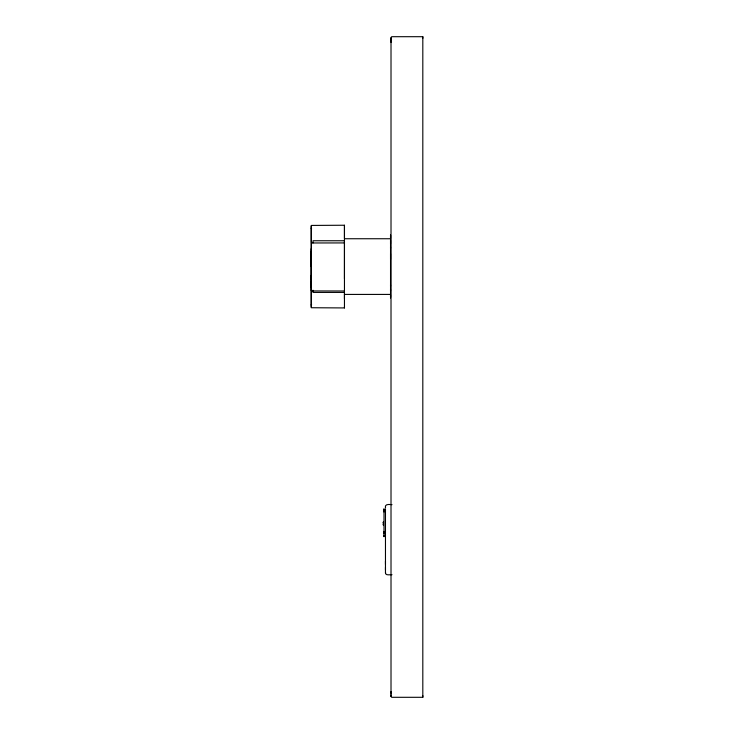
<?xml version="1.0" encoding="UTF-8"?>
<svg xmlns="http://www.w3.org/2000/svg" width="734" height="734" viewBox="0 0 734 734"><rect width="100%" height="100%" fill="white"/><g stroke="black" fill="none" stroke-linecap="round" stroke-linejoin="round"><path stroke-width="1.1" d="M344.457 293.499L344.457 307.931L311.299 307.739L311.299 225.43L344.457 225.237L344.457 238.596M311.28 287.664L311.28 251.578M313.023 290.233L313.023 292.416L344.466 292.416M344.457 298.839L344.466 240.752L313.023 240.752L313.023 242.945M383.295 525.058L383.295 521.947M384.001 535.214L384.001 536.627L384.001 531.444M384.001 533.581L384.001 508.956L384.001 511.993M385.469 572.327C384.965 576.006 390.002 574.502 392.02 574.713M385.469 570.079L385.469 508.919M385.469 506.57L385.469 507.818C384.368 503.634 389.571 504.478 392.02 504.662M390.534 298.004L390.534 289.389M390.534 286.232L390.534 253.735M390.534 259.386L390.534 246.936M390.534 243.78L390.534 240.33M390.534 238.357L390.534 235.164L390.534 248.312M422.812 36.7L422.812 697.3L391.699 697.3L391.011 696.493L391.011 37.507L391.699 36.7L422.812 36.7L422.812 38.351M383.341 522.25L383.341 522.883L383.515 522.397M311.188 304.959L311.62 304.188M391.516 692.492L391.011 693.281L391.011 691.621M311.308 243.504L311.464 243.22A0.982 0.514 0 0 1 311.996 242.972L344.466 242.926M344.457 238.743L390.506 238.743M344.466 290.994L311.996 290.948A0.982 0.514 0 0 1 311.464 290.701L311.308 290.425M344.457 294.417L390.506 294.417M383.478 524.012L383.295 524.755M311.62 228.99L311.188 228.21M391.516 41.508L391.011 40.719L391.011 42.379M422.812 695.649L422.812 697.3M391.011 37.911L391.011 40.067M391.011 694.859L391.011 696.493M390.534 284.856L390.534 291.095M390.534 294.811L390.534 297.178M385.469 561.207L385.469 564.4M385.469 567.345L385.469 573.061M344.457 225.237L344.457 278.819M344.457 306.84L344.457 307.931M311.28 243.679L311.28 277.314M311.28 278.305L311.28 279.984M311.28 281.26L311.28 282.085M311.28 282.351L311.28 290.251M311.188 226.017L311.188 242.587M311.188 248.753L311.188 257.285M311.188 257.79L311.188 266.589M311.188 275.388L311.188 307.151"/></g></svg>
